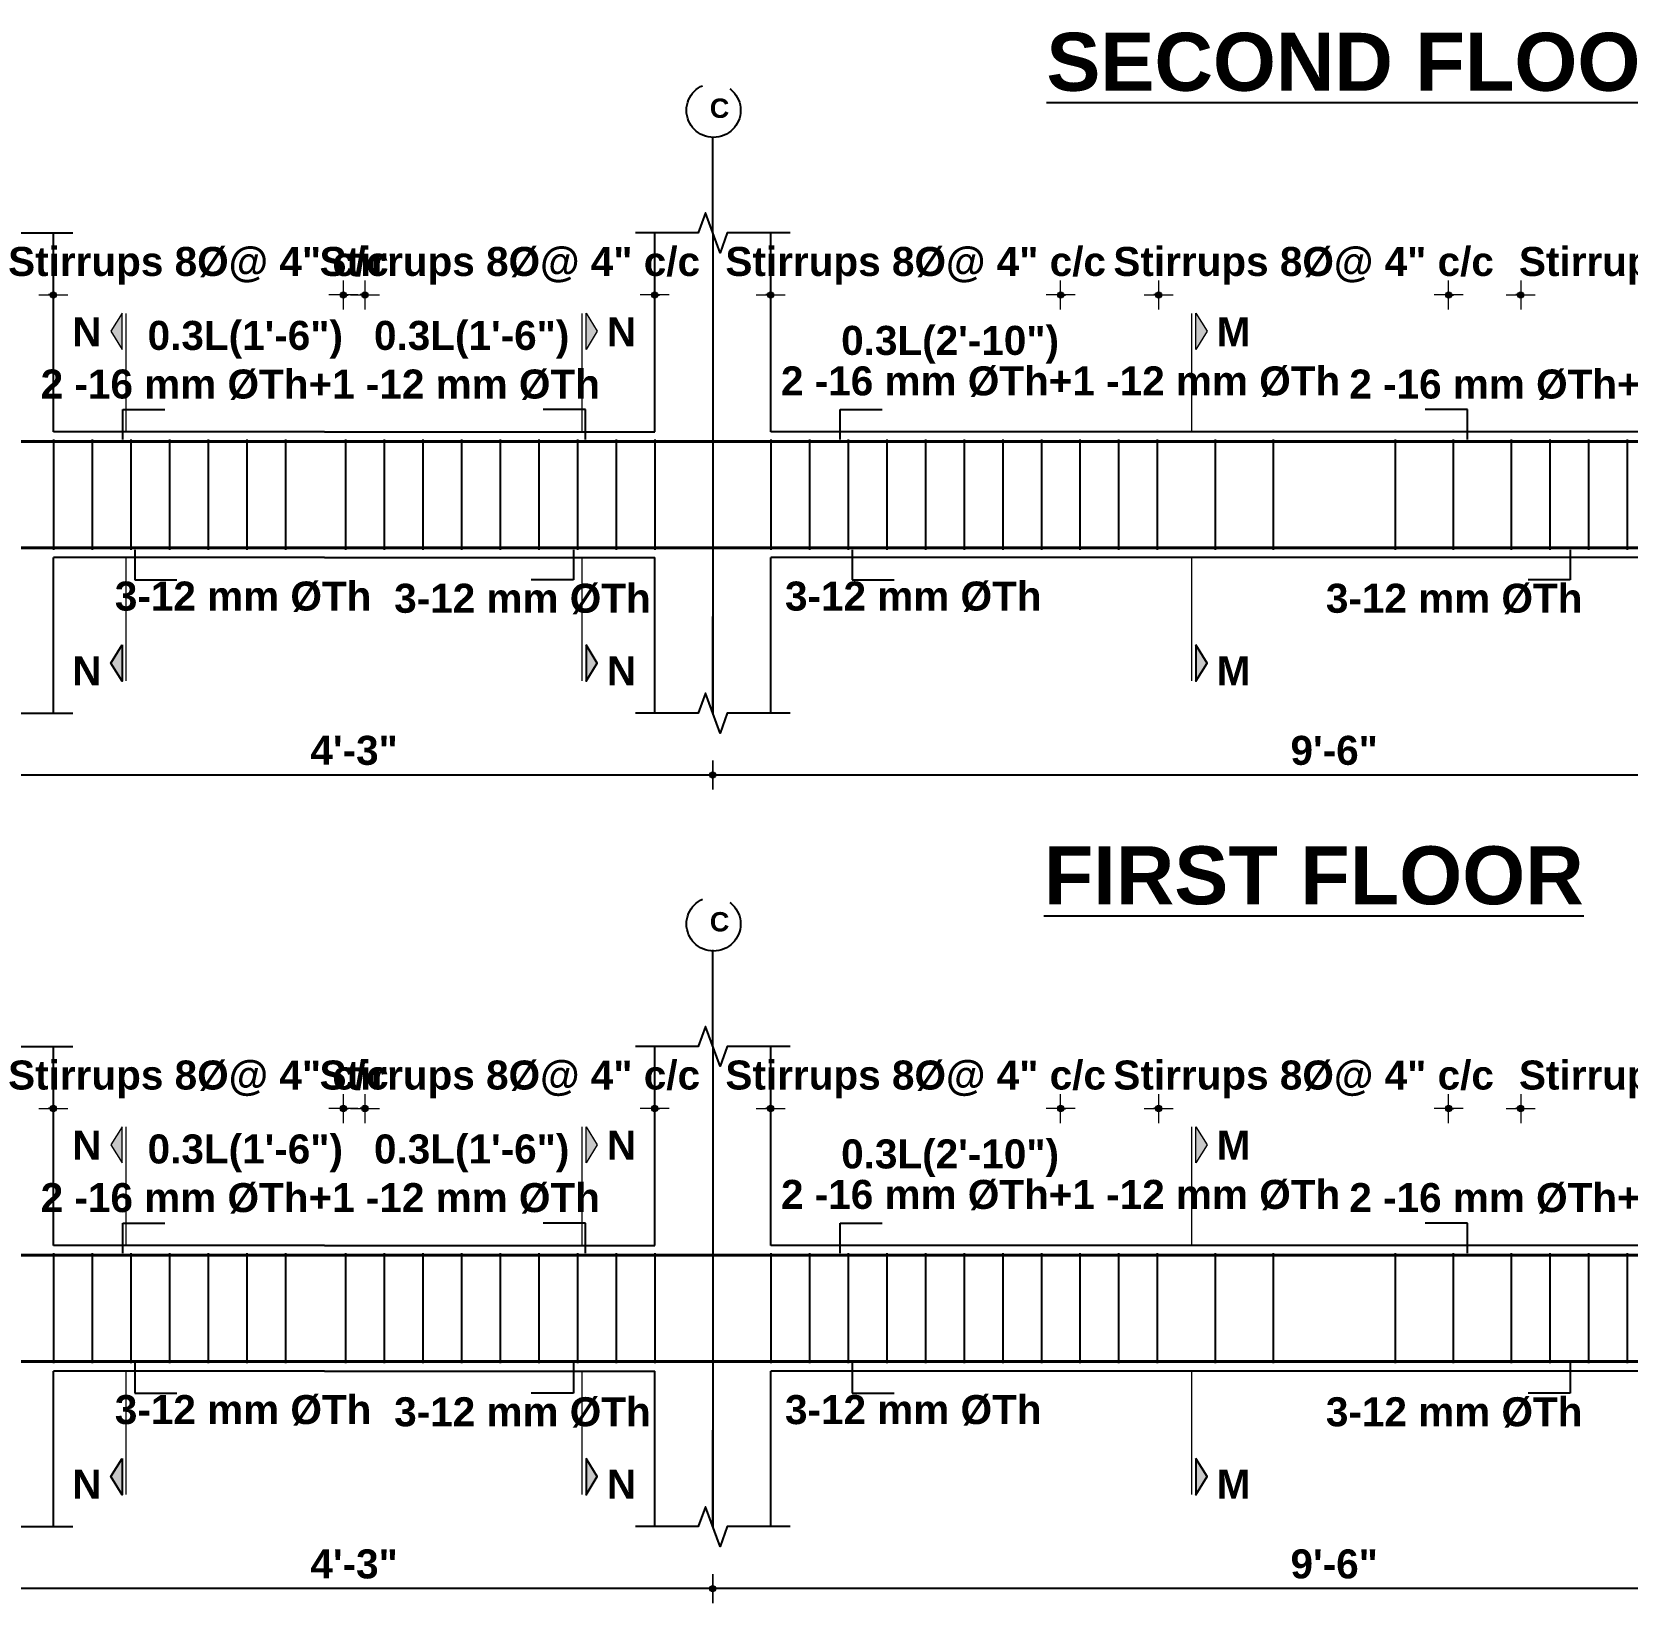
# Model space of a CAD drawing. Header units: inches. Extents: x -9998782 to 66725, y -6520505 to 8308.
# Drawn here: x -4996014.2 to -4995684.1, y -3257831.9 to -3257506.8 of the extents above; entities that cross this region are included whole.
import ezdxf
from ezdxf.enums import TextEntityAlignment as Align

# ---------------------------------------------------------------- set-up
doc = ezdxf.new("R2010")
doc.units = ezdxf.units.IN
doc.header["$LTSCALE"] = 2
doc.header["$MEASUREMENT"] = 0
doc.header["$PDMODE"] = 34
doc.linetypes.add('ACAD_ISO02W100', pattern=[15, 12, -3])
doc.layers.get('0').update_dxf_attribs({"linetype": 'CONTINUOUS'})
doc.layers.get('DEFPOINTS').update_dxf_attribs({"color": 141, "linetype": 'CONTINUOUS'})
for name, color, linetype, lineweight in [('BAR', 5, 'CONTINUOUS', 40), ('dimension', 160, 'CONTINUOUS', 15), ('HATCH1', 4, 'ACAD_ISO02W100', 13), ('TEXT', 181, 'CONTINUOUS', 25)]:
    doc.layers.add(name, color=color, linetype=linetype, lineweight=lineweight)
doc.layers.add('STIRRUP', color=10, linetype='CONTINUOUS')
doc.styles.add('1.8 str', font='times.ttf', dxfattribs={"width": 0.8, "height": 6})
doc.styles.add('STYLE1', font='arialbd.ttf')
doc.dimstyles.new('1.4', dxfattribs={"dimscale": 0, "dimtxt": 6, "dimasz": 0.5, "dimexe": 2, "dimexo": 9, "dimgap": 2, "dimtad": 1, "dimdec": 0, "dimlfac": 0.5, "dimzin": 3, "dimdsep": 46, "dimlunit": 4, "dimtxsty": '1.8 str', "dimblk": 'DIM', "dimcen": 3, "dimdle": 3, "dimse1": 1, "dimse2": 1, "dimclrd": 256, "dimclre": 256, "dimclrt": 7, "dimadec": 1, "dimazin": 2, "dimtfac": 1, "dimtdec": 0, "dimtix": 1, "dimtofl": 0, "dimtmove": 2, "dimatfit": 3, "dimldrblk": 'arrow', "dimfxl": 2, "dimfrac": 2, "dimtolj": 2, "dimtzin": 0, "dimarcsym": 0})

# ---------------------------------------------------------------- blocks, each defined once
blk = doc.blocks.new('DIM')
at = {"layer": 'dimension'}
h = blk.add_hatch(color=256, dxfattribs=at)
h.paths.add_polyline_path([(0, 1.28), (0, 0), (1.28, 0, 0.414214)])
h.paths.add_polyline_path([(1.28, 0), (0, 0), (0, -1.28, 0.414214)])
h.paths.add_polyline_path([(0, 0), (-1.28, 0, 0.414214), (0, -1.28)])
h.paths.add_polyline_path([(0, 1.28, 0.414214), (-1.28, 0), (0, 0)])
for p, q in [((-6, 0), (6, 0)), ((0, 6), (0, -6))]:
    blk.add_line(p, q, dxfattribs=at)
blk.add_circle((0, 0), 1.28, dxfattribs=at)
blk = doc.blocks.new('*D798')
at = {"layer": 'DEFPOINTS', "color": 0, "ltscale": 10}
for p in [(-4996009.78, -3257729.55), (-4996009.78, -3257743.09), (-4995949.78, -3257760.61)]:
    blk.add_point(p, dxfattribs=at)
at = {"layer": 'dimension', "lineweight": -2, "ltscale": 10}
for p, q in [((-4996010.28, -3257729.55), (-4996010.78, -3257729.55)), ((-4995949.28, -3257729.55), (-4995948.78, -3257729.55))]:
    blk.add_line(p, q, dxfattribs=at)
at = {"layer": 'dimension', "lineweight": -2, "ltscale": 10, "xscale": 0.5, "yscale": 0.5, "zscale": 0.5}
blk.add_blockref('DIM', (-4996009.78, -3257729.55), dxfattribs=at)
at = {"layer": 'dimension', "lineweight": -2, "ltscale": 10, "xscale": 0.5, "yscale": 0.5, "zscale": 0.5, "rotation": 180}
blk.add_blockref('DIM', (-4995949.78, -3257729.55), dxfattribs=at)
at = {"layer": 'dimension', "color": 7, "ltscale": 10, "insert": (-4995979.78, -3257723.53), "char_height": 6, "attachment_point": 5, "style": 'STYLE1'}
blk.add_mtext('\\A2;Stirrups 8%%C@ 4" c/c', dxfattribs=at)
blk = doc.blocks.new('arrow')
at = {"layer": 'dimension'}
blk.add_lwpolyline([(1.21, 0, 0, 2.1, 0), (-2.29, 0, 0, 0, 0), (1.21, 0, 0, 0, 0)], format="xyseb", dxfattribs=at)
blk = doc.blocks.new('*D791')
at = {"layer": 'DEFPOINTS', "color": 0, "ltscale": 10}
for p in [(-4995706.11, -3257729.55), (-4995628.11, -3257741.53), (-4995706.11, -3257746.09)]:
    blk.add_point(p, dxfattribs=at)
at = {"layer": 'dimension', "lineweight": -2, "ltscale": 10}
for p, q in [((-4995706.61, -3257729.55), (-4995707.11, -3257729.55)), ((-4995627.61, -3257729.55), (-4995627.11, -3257729.55))]:
    blk.add_line(p, q, dxfattribs=at)
at = {"layer": 'dimension', "lineweight": -2, "ltscale": 10, "xscale": 0.5, "yscale": 0.5, "zscale": 0.5}
blk.add_blockref('DIM', (-4995706.11, -3257729.55), dxfattribs=at)
at = {"layer": 'dimension', "lineweight": -2, "ltscale": 10, "xscale": 0.5, "yscale": 0.5, "zscale": 0.5, "rotation": 180}
blk.add_blockref('DIM', (-4995628.11, -3257729.55), dxfattribs=at)
at = {"layer": 'dimension', "color": 7, "ltscale": 10, "insert": (-4995667.11, -3257723.53), "char_height": 6, "attachment_point": 5, "style": 'STYLE1'}
blk.add_mtext('\\A2;Stirrups 8%%C@ 4" c/c', dxfattribs=at)
blk = doc.blocks.new('*D792')
at = {"layer": 'DEFPOINTS', "color": 0, "ltscale": 10}
for p in [(-4995885.33, -3257729.55), (-4995885.33, -3257743.09), (-4995945.33, -3257760.61)]:
    blk.add_point(p, dxfattribs=at)
at = {"layer": 'dimension', "lineweight": -2, "ltscale": 10}
for p, q in [((-4995945.83, -3257729.55), (-4995946.33, -3257729.55)), ((-4995884.83, -3257729.55), (-4995884.33, -3257729.55))]:
    blk.add_line(p, q, dxfattribs=at)
at = {"layer": 'dimension', "lineweight": -2, "ltscale": 10, "xscale": 0.5, "yscale": 0.5, "zscale": 0.5}
blk.add_blockref('DIM', (-4995945.33, -3257729.55), dxfattribs=at)
at = {"layer": 'dimension', "lineweight": -2, "ltscale": 10, "xscale": 0.5, "yscale": 0.5, "zscale": 0.5, "rotation": 180}
blk.add_blockref('DIM', (-4995885.33, -3257729.55), dxfattribs=at)
at = {"layer": 'dimension', "color": 7, "ltscale": 10, "insert": (-4995915.33, -3257723.53), "char_height": 6, "attachment_point": 5, "style": 'STYLE1'}
blk.add_mtext('\\A2;Stirrups 8%%C@ 4" c/c', dxfattribs=at)
blk = doc.blocks.new('*D793')
at = {"layer": 'DEFPOINTS', "color": 0, "ltscale": 10}
for p in [(-4995861.33, -3257729.55), (-4995861.33, -3257743.09), (-4995801.33, -3257760.61)]:
    blk.add_point(p, dxfattribs=at)
at = {"layer": 'dimension', "lineweight": -2, "ltscale": 10}
for p, q in [((-4995861.83, -3257729.55), (-4995862.33, -3257729.55)), ((-4995800.83, -3257729.55), (-4995800.33, -3257729.55))]:
    blk.add_line(p, q, dxfattribs=at)
at = {"layer": 'dimension', "lineweight": -2, "ltscale": 10, "xscale": 0.5, "yscale": 0.5, "zscale": 0.5}
blk.add_blockref('DIM', (-4995861.33, -3257729.55), dxfattribs=at)
at = {"layer": 'dimension', "lineweight": -2, "ltscale": 10, "xscale": 0.5, "yscale": 0.5, "zscale": 0.5, "rotation": 180}
blk.add_blockref('DIM', (-4995801.33, -3257729.55), dxfattribs=at)
at = {"layer": 'dimension', "color": 7, "ltscale": 10, "insert": (-4995831.33, -3257723.53), "char_height": 6, "attachment_point": 5, "style": 'STYLE1'}
blk.add_mtext('\\A2;Stirrups 8%%C@ 4" c/c', dxfattribs=at)
blk = doc.blocks.new('*D794')
at = {"layer": 'DEFPOINTS', "color": 0, "ltscale": 10}
for p in [(-4996021.78, -3257816.05), (-4995873.33, -3257816.05), (-4996021.78, -3257828.86)]:
    blk.add_point(p, dxfattribs=at)
at = {"layer": 'dimension', "lineweight": -2, "ltscale": 10}
blk.add_line((-4995873.83, -3257828.86), (-4996021.28, -3257828.86), dxfattribs=at)
at = {"layer": 'dimension', "lineweight": -2, "ltscale": 10, "xscale": 0.5, "yscale": 0.5, "zscale": 0.5, "rotation": 180}
blk.add_blockref('DIM', (-4996021.78, -3257828.86), dxfattribs=at)
at = {"layer": 'dimension', "lineweight": -2, "ltscale": 10, "xscale": 0.5, "yscale": 0.5, "zscale": 0.5}
blk.add_blockref('DIM', (-4995873.33, -3257828.86), dxfattribs=at)
at = {"layer": 'dimension', "color": 7, "ltscale": 10, "insert": (-4995947.55, -3257823.8), "char_height": 6, "attachment_point": 5, "style": 'STYLE1'}
blk.add_mtext('\\A2;4\'-3"', dxfattribs=at)
blk = doc.blocks.new('*D796')
at = {"layer": 'DEFPOINTS', "color": 0, "ltscale": 10}
for p in [(-4995873.33, -3257816.05), (-4995616.11, -3257816.05), (-4995873.33, -3257828.86)]:
    blk.add_point(p, dxfattribs=at)
at = {"layer": 'dimension', "lineweight": -2, "ltscale": 10}
blk.add_line((-4995616.61, -3257828.86), (-4995872.83, -3257828.86), dxfattribs=at)
at = {"layer": 'dimension', "lineweight": -2, "ltscale": 10, "xscale": 0.5, "yscale": 0.5, "zscale": 0.5, "rotation": 180}
blk.add_blockref('DIM', (-4995873.33, -3257828.86), dxfattribs=at)
at = {"layer": 'dimension', "lineweight": -2, "ltscale": 10, "xscale": 0.5, "yscale": 0.5, "zscale": 0.5}
blk.add_blockref('DIM', (-4995616.11, -3257828.86), dxfattribs=at)
at = {"layer": 'dimension', "color": 7, "ltscale": 10, "insert": (-4995744.72, -3257823.8), "char_height": 6, "attachment_point": 5, "style": 'STYLE1'}
blk.add_mtext('\\A2;9\'-6"', dxfattribs=at)
blk = doc.blocks.new('*D797')
at = {"layer": 'DEFPOINTS', "color": 0, "ltscale": 10}
for p in [(-4995721.05, -3257729.55), (-4995721.05, -3257743.09), (-4995781.05, -3257760.61)]:
    blk.add_point(p, dxfattribs=at)
at = {"layer": 'dimension', "lineweight": -2, "ltscale": 10}
for p, q in [((-4995781.55, -3257729.55), (-4995782.05, -3257729.55)), ((-4995720.55, -3257729.55), (-4995720.05, -3257729.55))]:
    blk.add_line(p, q, dxfattribs=at)
at = {"layer": 'dimension', "lineweight": -2, "ltscale": 10, "xscale": 0.5, "yscale": 0.5, "zscale": 0.5}
blk.add_blockref('DIM', (-4995781.05, -3257729.55), dxfattribs=at)
at = {"layer": 'dimension', "lineweight": -2, "ltscale": 10, "xscale": 0.5, "yscale": 0.5, "zscale": 0.5, "rotation": 180}
blk.add_blockref('DIM', (-4995721.05, -3257729.55), dxfattribs=at)
at = {"layer": 'dimension', "color": 7, "ltscale": 10, "insert": (-4995751.05, -3257723.53), "char_height": 6, "attachment_point": 5, "style": 'STYLE1'}
blk.add_mtext('\\A2;Stirrups 8%%C@ 4" c/c', dxfattribs=at)
blk = doc.blocks.new('*D809')
at = {"layer": 'DEFPOINTS', "color": 0, "ltscale": 10}
for p in [(-4996009.78, -3257561.26), (-4996009.78, -3257574.8), (-4995949.78, -3257592.32)]:
    blk.add_point(p, dxfattribs=at)
at = {"layer": 'dimension', "lineweight": -2, "ltscale": 10}
for p, q in [((-4996010.28, -3257561.26), (-4996010.78, -3257561.26)), ((-4995949.28, -3257561.26), (-4995948.78, -3257561.26))]:
    blk.add_line(p, q, dxfattribs=at)
at = {"layer": 'dimension', "lineweight": -2, "ltscale": 10, "xscale": 0.5, "yscale": 0.5, "zscale": 0.5}
blk.add_blockref('DIM', (-4996009.78, -3257561.26), dxfattribs=at)
at = {"layer": 'dimension', "lineweight": -2, "ltscale": 10, "xscale": 0.5, "yscale": 0.5, "zscale": 0.5, "rotation": 180}
blk.add_blockref('DIM', (-4995949.78, -3257561.26), dxfattribs=at)
at = {"layer": 'dimension', "color": 7, "ltscale": 10, "insert": (-4995979.78, -3257555.23), "char_height": 6, "attachment_point": 5, "style": 'STYLE1'}
blk.add_mtext('\\A2;Stirrups 8%%C@ 4" c/c', dxfattribs=at)
blk = doc.blocks.new('*D802')
at = {"layer": 'DEFPOINTS', "color": 0, "ltscale": 10}
for p in [(-4995706.11, -3257561.26), (-4995628.11, -3257573.24), (-4995706.11, -3257577.8)]:
    blk.add_point(p, dxfattribs=at)
at = {"layer": 'dimension', "lineweight": -2, "ltscale": 10}
for p, q in [((-4995706.61, -3257561.26), (-4995707.11, -3257561.26)), ((-4995627.61, -3257561.26), (-4995627.11, -3257561.26))]:
    blk.add_line(p, q, dxfattribs=at)
at = {"layer": 'dimension', "lineweight": -2, "ltscale": 10, "xscale": 0.5, "yscale": 0.5, "zscale": 0.5}
blk.add_blockref('DIM', (-4995706.11, -3257561.26), dxfattribs=at)
at = {"layer": 'dimension', "lineweight": -2, "ltscale": 10, "xscale": 0.5, "yscale": 0.5, "zscale": 0.5, "rotation": 180}
blk.add_blockref('DIM', (-4995628.11, -3257561.26), dxfattribs=at)
at = {"layer": 'dimension', "color": 7, "ltscale": 10, "insert": (-4995667.11, -3257555.23), "char_height": 6, "attachment_point": 5, "style": 'STYLE1'}
blk.add_mtext('\\A2;Stirrups 8%%C@ 4" c/c', dxfattribs=at)
blk = doc.blocks.new('*D803')
at = {"layer": 'DEFPOINTS', "color": 0, "ltscale": 10}
for p in [(-4995885.33, -3257561.26), (-4995885.33, -3257574.8), (-4995945.33, -3257592.32)]:
    blk.add_point(p, dxfattribs=at)
at = {"layer": 'dimension', "lineweight": -2, "ltscale": 10}
for p, q in [((-4995945.83, -3257561.26), (-4995946.33, -3257561.26)), ((-4995884.83, -3257561.26), (-4995884.33, -3257561.26))]:
    blk.add_line(p, q, dxfattribs=at)
at = {"layer": 'dimension', "lineweight": -2, "ltscale": 10, "xscale": 0.5, "yscale": 0.5, "zscale": 0.5}
blk.add_blockref('DIM', (-4995945.33, -3257561.26), dxfattribs=at)
at = {"layer": 'dimension', "lineweight": -2, "ltscale": 10, "xscale": 0.5, "yscale": 0.5, "zscale": 0.5, "rotation": 180}
blk.add_blockref('DIM', (-4995885.33, -3257561.26), dxfattribs=at)
at = {"layer": 'dimension', "color": 7, "ltscale": 10, "insert": (-4995915.33, -3257555.23), "char_height": 6, "attachment_point": 5, "style": 'STYLE1'}
blk.add_mtext('\\A2;Stirrups 8%%C@ 4" c/c', dxfattribs=at)
blk = doc.blocks.new('*D804')
at = {"layer": 'DEFPOINTS', "color": 0, "ltscale": 10}
for p in [(-4995861.33, -3257561.26), (-4995861.33, -3257574.8), (-4995801.33, -3257592.32)]:
    blk.add_point(p, dxfattribs=at)
at = {"layer": 'dimension', "lineweight": -2, "ltscale": 10}
for p, q in [((-4995861.83, -3257561.26), (-4995862.33, -3257561.26)), ((-4995800.83, -3257561.26), (-4995800.33, -3257561.26))]:
    blk.add_line(p, q, dxfattribs=at)
at = {"layer": 'dimension', "lineweight": -2, "ltscale": 10, "xscale": 0.5, "yscale": 0.5, "zscale": 0.5}
blk.add_blockref('DIM', (-4995861.33, -3257561.26), dxfattribs=at)
at = {"layer": 'dimension', "lineweight": -2, "ltscale": 10, "xscale": 0.5, "yscale": 0.5, "zscale": 0.5, "rotation": 180}
blk.add_blockref('DIM', (-4995801.33, -3257561.26), dxfattribs=at)
at = {"layer": 'dimension', "color": 7, "ltscale": 10, "insert": (-4995831.33, -3257555.23), "char_height": 6, "attachment_point": 5, "style": 'STYLE1'}
blk.add_mtext('\\A2;Stirrups 8%%C@ 4" c/c', dxfattribs=at)
blk = doc.blocks.new('*D805')
at = {"layer": 'DEFPOINTS', "color": 0, "ltscale": 10}
for p in [(-4996021.78, -3257647.76), (-4995873.33, -3257647.76), (-4996021.78, -3257660.57)]:
    blk.add_point(p, dxfattribs=at)
at = {"layer": 'dimension', "lineweight": -2, "ltscale": 10}
blk.add_line((-4995873.83, -3257660.57), (-4996021.28, -3257660.57), dxfattribs=at)
at = {"layer": 'dimension', "lineweight": -2, "ltscale": 10, "xscale": 0.5, "yscale": 0.5, "zscale": 0.5, "rotation": 180}
blk.add_blockref('DIM', (-4996021.78, -3257660.57), dxfattribs=at)
at = {"layer": 'dimension', "lineweight": -2, "ltscale": 10, "xscale": 0.5, "yscale": 0.5, "zscale": 0.5}
blk.add_blockref('DIM', (-4995873.33, -3257660.57), dxfattribs=at)
at = {"layer": 'dimension', "color": 7, "ltscale": 10, "insert": (-4995947.55, -3257655.5), "char_height": 6, "attachment_point": 5, "style": 'STYLE1'}
blk.add_mtext('\\A2;4\'-3"', dxfattribs=at)
blk = doc.blocks.new('*D807')
at = {"layer": 'DEFPOINTS', "color": 0, "ltscale": 10}
for p in [(-4995873.33, -3257647.76), (-4995616.11, -3257647.76), (-4995873.33, -3257660.57)]:
    blk.add_point(p, dxfattribs=at)
at = {"layer": 'dimension', "lineweight": -2, "ltscale": 10}
blk.add_line((-4995616.61, -3257660.57), (-4995872.83, -3257660.57), dxfattribs=at)
at = {"layer": 'dimension', "lineweight": -2, "ltscale": 10, "xscale": 0.5, "yscale": 0.5, "zscale": 0.5, "rotation": 180}
blk.add_blockref('DIM', (-4995873.33, -3257660.57), dxfattribs=at)
at = {"layer": 'dimension', "lineweight": -2, "ltscale": 10, "xscale": 0.5, "yscale": 0.5, "zscale": 0.5}
blk.add_blockref('DIM', (-4995616.11, -3257660.57), dxfattribs=at)
at = {"layer": 'dimension', "color": 7, "ltscale": 10, "insert": (-4995744.72, -3257655.5), "char_height": 6, "attachment_point": 5, "style": 'STYLE1'}
blk.add_mtext('\\A2;9\'-6"', dxfattribs=at)
blk = doc.blocks.new('*D808')
at = {"layer": 'DEFPOINTS', "color": 0, "ltscale": 10}
for p in [(-4995721.05, -3257561.26), (-4995721.05, -3257574.8), (-4995781.05, -3257592.32)]:
    blk.add_point(p, dxfattribs=at)
at = {"layer": 'dimension', "lineweight": -2, "ltscale": 10}
for p, q in [((-4995781.55, -3257561.26), (-4995782.05, -3257561.26)), ((-4995720.55, -3257561.26), (-4995720.05, -3257561.26))]:
    blk.add_line(p, q, dxfattribs=at)
at = {"layer": 'dimension', "lineweight": -2, "ltscale": 10, "xscale": 0.5, "yscale": 0.5, "zscale": 0.5}
blk.add_blockref('DIM', (-4995781.05, -3257561.26), dxfattribs=at)
at = {"layer": 'dimension', "lineweight": -2, "ltscale": 10, "xscale": 0.5, "yscale": 0.5, "zscale": 0.5, "rotation": 180}
blk.add_blockref('DIM', (-4995721.05, -3257561.26), dxfattribs=at)
at = {"layer": 'dimension', "color": 7, "ltscale": 10, "insert": (-4995751.05, -3257555.23), "char_height": 6, "attachment_point": 5, "style": 'STYLE1'}
blk.add_mtext('\\A2;Stirrups 8%%C@ 4" c/c', dxfattribs=at)

msp = doc.modelspace()

# ---------------------------------------------------------------- hatches: boundary and pattern name
at = {"layer": 'TEXT', "ltscale": 10}
for points in [[(-4995995.57, -3257565.02), (-4995995.57, -3257572.52), (-4995997.88, -3257568.77)], [(-4995899.53, -3257565.02), (-4995899.53, -3257572.52), (-4995897.22, -3257568.77)], [(-4995773.34, -3257565.02), (-4995773.34, -3257572.52), (-4995771.03, -3257568.77)], [(-4995995.57, -3257641.16), (-4995995.57, -3257633.66), (-4995997.88, -3257637.41)], [(-4995899.53, -3257641.16), (-4995899.53, -3257633.66), (-4995897.22, -3257637.41)], [(-4995773.34, -3257641.16), (-4995773.34, -3257633.66), (-4995771.03, -3257637.41)], [(-4995995.57, -3257733.31), (-4995995.57, -3257740.81), (-4995997.88, -3257737.06)], [(-4995899.53, -3257733.31), (-4995899.53, -3257740.81), (-4995897.22, -3257737.06)], [(-4995773.34, -3257733.31), (-4995773.34, -3257740.81), (-4995771.03, -3257737.06)], [(-4995995.57, -3257809.45), (-4995995.57, -3257801.95), (-4995997.88, -3257805.7)], [(-4995899.53, -3257809.45), (-4995899.53, -3257801.95), (-4995897.22, -3257805.7)], [(-4995773.34, -3257809.45), (-4995773.34, -3257801.95), (-4995771.03, -3257805.7)]]:
    msp.add_hatch(color=256, dxfattribs=at).paths.add_polyline_path(points)

# ---------------------------------------------------------------- linework, layer by layer
for p, q in [((-4995873.33, -3257548.4), (-4995873.33, -3257528.45)), ((-4995873.33, -3257548.4), (-4995873.33, -3257647.76)), ((-4995873.33, -3257647.76), (-4995873.33, -3257627.8)), ((-4995873.33, -3257716.69), (-4995873.33, -3257696.74)), ((-4995873.33, -3257716.69), (-4995873.33, -3257816.05)), ((-4995873.33, -3257816.05), (-4995873.33, -3257796.1))]:
    msp.add_line(p, q)
at = {"ltscale": 10}
for p, q in [((-4996009.78, -3257589.57), (-4996009.78, -3257548.4)), ((-4995885.33, -3257589.57), (-4995885.33, -3257548.4)), ((-4995861.33, -3257589.57), (-4995861.33, -3257548.4)), ((-4995953.68, -3257589.57), (-4996009.78, -3257589.57)), ((-4995953.68, -3257589.57), (-4995885.33, -3257589.57)), ((-4995717.15, -3257589.57), (-4995861.33, -3257589.57)), ((-4995628.11, -3257589.57), (-4995742.11, -3257589.57)), ((-4995953.68, -3257615.57), (-4996009.78, -3257615.57)), ((-4996009.78, -3257647.76), (-4996009.78, -3257615.57)), ((-4995953.68, -3257615.57), (-4995885.33, -3257615.57)), ((-4995885.33, -3257647.76), (-4995885.33, -3257615.57)), ((-4995715.25, -3257615.57), (-4995861.33, -3257615.57)), ((-4995861.33, -3257647.76), (-4995861.33, -3257615.57)), ((-4995628.11, -3257615.57), (-4995742.11, -3257615.57)), ((-4996009.78, -3257757.86), (-4996009.78, -3257716.69)), ((-4995885.33, -3257757.86), (-4995885.33, -3257716.69)), ((-4995861.33, -3257757.86), (-4995861.33, -3257716.69)), ((-4995953.68, -3257757.86), (-4996009.78, -3257757.86)), ((-4995953.68, -3257757.86), (-4995885.33, -3257757.86)), ((-4995717.15, -3257757.86), (-4995861.33, -3257757.86)), ((-4995628.11, -3257757.86), (-4995742.11, -3257757.86)), ((-4995953.68, -3257783.86), (-4996009.78, -3257783.86)), ((-4996009.78, -3257816.05), (-4996009.78, -3257783.86)), ((-4995953.68, -3257783.86), (-4995885.33, -3257783.86)), ((-4995885.33, -3257816.05), (-4995885.33, -3257783.86)), ((-4995715.25, -3257783.86), (-4995861.33, -3257783.86)), ((-4995861.33, -3257816.05), (-4995861.33, -3257783.86)), ((-4995628.11, -3257783.86), (-4995742.11, -3257783.86))]:
    msp.add_line(p, q, dxfattribs=at)
at = {"linetype": 'Continuous', "ltscale": 10}
for points in [[(-4996037.78, -3257548.4), (-4996024.78, -3257548.4), (-4996023.28, -3257552.52), (-4996020.28, -3257544.28), (-4996018.78, -3257548.4), (-4996005.78, -3257548.4)], [(-4995857.33, -3257548.4), (-4995870.33, -3257548.4), (-4995871.83, -3257552.52), (-4995874.83, -3257544.28), (-4995876.33, -3257548.4), (-4995889.33, -3257548.4)], [(-4996037.78, -3257647.76), (-4996024.78, -3257647.76), (-4996023.28, -3257651.88), (-4996020.28, -3257643.64), (-4996018.78, -3257647.76), (-4996005.78, -3257647.76)], [(-4995857.33, -3257647.76), (-4995870.33, -3257647.76), (-4995871.83, -3257651.88), (-4995874.83, -3257643.64), (-4995876.33, -3257647.76), (-4995889.33, -3257647.76)], [(-4996037.78, -3257716.69), (-4996024.78, -3257716.69), (-4996023.28, -3257720.81), (-4996020.28, -3257712.57), (-4996018.78, -3257716.69), (-4996005.78, -3257716.69)], [(-4995857.33, -3257716.69), (-4995870.33, -3257716.69), (-4995871.83, -3257720.81), (-4995874.83, -3257712.57), (-4995876.33, -3257716.69), (-4995889.33, -3257716.69)], [(-4996037.78, -3257816.05), (-4996024.78, -3257816.05), (-4996023.28, -3257820.17), (-4996020.28, -3257811.93), (-4996018.78, -3257816.05), (-4996005.78, -3257816.05)], [(-4995857.33, -3257816.05), (-4995870.33, -3257816.05), (-4995871.83, -3257820.17), (-4995874.83, -3257811.93), (-4995876.33, -3257816.05), (-4995889.33, -3257816.05)]]:
    msp.add_lwpolyline(points, dxfattribs=at)
at = {"layer": 'BAR', "ltscale": 10}
for p, q in [((-4996021.78, -3257591.57), (-4995953.68, -3257591.57)), ((-4995873.33, -3257591.57), (-4995953.68, -3257591.57)), ((-4995873.33, -3257591.57), (-4995732.11, -3257591.57)), ((-4996021.78, -3257613.57), (-4995953.68, -3257613.57)), ((-4995873.33, -3257613.57), (-4995953.68, -3257613.57)), ((-4995873.33, -3257613.57), (-4995732.11, -3257613.57)), ((-4996021.78, -3257759.86), (-4995953.68, -3257759.86)), ((-4995873.33, -3257759.86), (-4995953.68, -3257759.86)), ((-4995873.33, -3257759.86), (-4995732.11, -3257759.86)), ((-4996021.78, -3257781.86), (-4995953.68, -3257781.86)), ((-4995873.33, -3257781.86), (-4995953.68, -3257781.86)), ((-4995873.33, -3257781.86), (-4995732.11, -3257781.86))]:
    msp.add_line(p, q, dxfattribs=at)
for points in [[(-4995616.11, -3257591.57), (-4995742.11, -3257591.57)], [(-4995742.11, -3257613.57), (-4995616.11, -3257613.57)], [(-4995616.11, -3257759.86), (-4995742.11, -3257759.86)], [(-4995742.11, -3257781.86), (-4995616.11, -3257781.86)]]:
    msp.add_lwpolyline(points, dxfattribs=at)
at = {"layer": 'dimension', "ltscale": 10}
for p, q in [((-4995994.72, -3257589.57), (-4995994.72, -3257565.07)), ((-4995900.39, -3257589.57), (-4995900.39, -3257565.07)), ((-4995774.2, -3257589.57), (-4995774.2, -3257565.07)), ((-4995994.72, -3257641.11), (-4995994.72, -3257615.57)), ((-4995900.39, -3257641.11), (-4995900.39, -3257615.57)), ((-4995774.2, -3257641.11), (-4995774.2, -3257615.57)), ((-4995994.72, -3257757.86), (-4995994.72, -3257733.36)), ((-4995900.39, -3257757.86), (-4995900.39, -3257733.36)), ((-4995774.2, -3257757.86), (-4995774.2, -3257733.36)), ((-4995994.72, -3257809.4), (-4995994.72, -3257783.86)), ((-4995900.39, -3257809.4), (-4995900.39, -3257783.86)), ((-4995774.2, -3257809.4), (-4995774.2, -3257783.86))]:
    msp.add_line(p, q, dxfattribs=at)
for points in [[(-4995995.57, -3257572.52), (-4995995.57, -3257565.02), (-4995997.88, -3257568.77), (-4995995.57, -3257572.52)], [(-4995899.53, -3257572.52), (-4995899.53, -3257565.02), (-4995897.22, -3257568.77), (-4995899.53, -3257572.52)], [(-4995773.34, -3257572.52), (-4995773.34, -3257565.02), (-4995771.03, -3257568.77), (-4995773.34, -3257572.52)], [(-4995995.57, -3257740.81), (-4995995.57, -3257733.31), (-4995997.88, -3257737.06), (-4995995.57, -3257740.81)], [(-4995899.53, -3257740.81), (-4995899.53, -3257733.31), (-4995897.22, -3257737.06), (-4995899.53, -3257740.81)], [(-4995773.34, -3257740.81), (-4995773.34, -3257733.31), (-4995771.03, -3257737.06), (-4995773.34, -3257740.81)]]:
    msp.add_lwpolyline(points, dxfattribs=at)
at = {"layer": 'HATCH1', "lineweight": 25}
for centre in [(-4995873.17, -3257523.07), (-4995873.17, -3257691.37)]:
    msp.add_circle(centre, 5.6, dxfattribs=at)
at = {"layer": 'STIRRUP'}
for p, q in [((-4996009.78, -3257591.17), (-4996009.78, -3257613.97)), ((-4996001.78, -3257591.17), (-4996001.78, -3257613.97)), ((-4995993.78, -3257591.17), (-4995993.78, -3257613.97)), ((-4995985.78, -3257591.17), (-4995985.78, -3257613.97)), ((-4995977.78, -3257591.17), (-4995977.78, -3257613.97)), ((-4995969.78, -3257591.17), (-4995969.78, -3257613.97)), ((-4995961.78, -3257591.17), (-4995961.78, -3257613.97)), ((-4995949.33, -3257591.17), (-4995949.33, -3257613.97)), ((-4995941.33, -3257591.17), (-4995941.33, -3257613.97)), ((-4995933.33, -3257591.17), (-4995933.33, -3257613.97)), ((-4995925.33, -3257591.17), (-4995925.33, -3257613.97)), ((-4995917.33, -3257591.17), (-4995917.33, -3257613.97)), ((-4995909.33, -3257591.17), (-4995909.33, -3257613.97)), ((-4995901.33, -3257591.17), (-4995901.33, -3257613.97)), ((-4995893.33, -3257591.17), (-4995893.33, -3257613.97)), ((-4995885.33, -3257591.17), (-4995885.33, -3257613.97)), ((-4995861.33, -3257591.17), (-4995861.33, -3257613.97)), ((-4995853.33, -3257591.17), (-4995853.33, -3257613.97)), ((-4995845.33, -3257591.17), (-4995845.33, -3257613.97)), ((-4995837.33, -3257591.17), (-4995837.33, -3257613.97)), ((-4995829.33, -3257591.17), (-4995829.33, -3257613.97)), ((-4995821.33, -3257591.17), (-4995821.33, -3257613.97)), ((-4995813.33, -3257591.17), (-4995813.33, -3257613.97)), ((-4995805.33, -3257591.17), (-4995805.33, -3257613.97)), ((-4995797.33, -3257591.17), (-4995797.33, -3257613.97)), ((-4995789.33, -3257591.17), (-4995789.33, -3257613.97)), ((-4995781.33, -3257591.17), (-4995781.33, -3257613.97)), ((-4995769.33, -3257591.17), (-4995769.33, -3257613.97)), ((-4995757.33, -3257591.17), (-4995757.33, -3257613.97)), ((-4995732.11, -3257591.17), (-4995732.11, -3257613.97)), ((-4995720.11, -3257591.17), (-4995720.11, -3257613.97)), ((-4995708.11, -3257591.17), (-4995708.11, -3257613.97)), ((-4995700.11, -3257591.17), (-4995700.11, -3257613.97)), ((-4995692.11, -3257591.17), (-4995692.11, -3257613.97)), ((-4995684.11, -3257591.17), (-4995684.11, -3257613.97)), ((-4996009.78, -3257759.46), (-4996009.78, -3257782.26)), ((-4996001.78, -3257759.46), (-4996001.78, -3257782.26)), ((-4995993.78, -3257759.46), (-4995993.78, -3257782.26)), ((-4995985.78, -3257759.46), (-4995985.78, -3257782.26)), ((-4995977.78, -3257759.46), (-4995977.78, -3257782.26)), ((-4995969.78, -3257759.46), (-4995969.78, -3257782.26)), ((-4995961.78, -3257759.46), (-4995961.78, -3257782.26)), ((-4995949.33, -3257759.46), (-4995949.33, -3257782.26)), ((-4995941.33, -3257759.46), (-4995941.33, -3257782.26)), ((-4995933.33, -3257759.46), (-4995933.33, -3257782.26)), ((-4995925.33, -3257759.46), (-4995925.33, -3257782.26)), ((-4995917.33, -3257759.46), (-4995917.33, -3257782.26)), ((-4995909.33, -3257759.46), (-4995909.33, -3257782.26)), ((-4995901.33, -3257759.46), (-4995901.33, -3257782.26)), ((-4995893.33, -3257759.46), (-4995893.33, -3257782.26)), ((-4995885.33, -3257759.46), (-4995885.33, -3257782.26)), ((-4995861.33, -3257759.46), (-4995861.33, -3257782.26)), ((-4995853.33, -3257759.46), (-4995853.33, -3257782.26)), ((-4995845.33, -3257759.46), (-4995845.33, -3257782.26)), ((-4995837.33, -3257759.46), (-4995837.33, -3257782.26)), ((-4995829.33, -3257759.46), (-4995829.33, -3257782.26)), ((-4995821.33, -3257759.46), (-4995821.33, -3257782.26)), ((-4995813.33, -3257759.46), (-4995813.33, -3257782.26)), ((-4995805.33, -3257759.46), (-4995805.33, -3257782.26)), ((-4995797.33, -3257759.46), (-4995797.33, -3257782.26)), ((-4995789.33, -3257759.46), (-4995789.33, -3257782.26)), ((-4995781.33, -3257759.46), (-4995781.33, -3257782.26)), ((-4995769.33, -3257759.46), (-4995769.33, -3257782.26)), ((-4995757.33, -3257759.46), (-4995757.33, -3257782.26)), ((-4995732.11, -3257759.46), (-4995732.11, -3257782.26)), ((-4995720.11, -3257759.46), (-4995720.11, -3257782.26)), ((-4995708.11, -3257759.46), (-4995708.11, -3257782.26)), ((-4995700.11, -3257759.46), (-4995700.11, -3257782.26)), ((-4995692.11, -3257759.46), (-4995692.11, -3257782.26)), ((-4995684.11, -3257759.46), (-4995684.11, -3257782.26))]:
    msp.add_line(p, q, dxfattribs=at)
at = {"layer": 'TEXT', "ltscale": 10}
for points in [[(-4995995.57, -3257633.66), (-4995995.57, -3257641.16), (-4995997.88, -3257637.41), (-4995995.57, -3257633.66)], [(-4995899.53, -3257633.66), (-4995899.53, -3257641.16), (-4995897.22, -3257637.41), (-4995899.53, -3257633.66)], [(-4995773.34, -3257633.66), (-4995773.34, -3257641.16), (-4995771.03, -3257637.41), (-4995773.34, -3257633.66)], [(-4995995.57, -3257801.95), (-4995995.57, -3257809.45), (-4995997.88, -3257805.7), (-4995995.57, -3257801.95)], [(-4995899.53, -3257801.95), (-4995899.53, -3257809.45), (-4995897.22, -3257805.7), (-4995899.53, -3257801.95)], [(-4995773.34, -3257801.95), (-4995773.34, -3257809.45), (-4995771.03, -3257805.7), (-4995773.34, -3257801.95)]]:
    msp.add_lwpolyline(points, dxfattribs=at)

# ---------------------------------------------------------------- texts
at = {"layer": 'HATCH1', "lineweight": 25, "style": 'STYLE1'}
for p in [(-4995873.94, -3257524.62), (-4995873.94, -3257692.92)]:
    msp.add_text('C', height=4, dxfattribs=at).set_placement(p)
at = {"layer": 'TEXT', "style": 'STYLE1'}
for s, p in [('%%USECOND FLOOR', (-4995736.77, -3257513.02)), ('%%UFIRST FLOOR', (-4995748.95, -3257681.31))]:
    msp.add_text(s, height=12, dxfattribs=at).set_placement(p, align=Align.MIDDLE_CENTER)
at = {"layer": 'TEXT', "ltscale": 10, "style": 'STYLE1'}
for s, p in [('N', (-4996005.88, -3257571.86)), ('N', (-4995895.23, -3257571.86)), ('M', (-4995769.04, -3257571.86)), ('2 -16 mm %%CTh+1 -12 mm %%CTh', (-4996012.42, -3257582.68)), ('2 -16 mm %%CTh+1 -12 mm %%CTh', (-4995859.21, -3257582.03)), ('2 -16 mm %%CTh+1 -12 mm %%CTh', (-4995741.6, -3257582.68)), ('3-12 mm %%CTh ', (-4995997.07, -3257626.54)), ('3-12 mm %%CTh ', (-4995939.26, -3257626.99)), ('3-12 mm %%CTh ', (-4995858.38, -3257626.54)), ('3-12 mm %%CTh ', (-4995746.44, -3257626.99)), ('N', (-4996005.88, -3257641.98)), ('N', (-4995895.23, -3257641.98)), ('M', (-4995769.04, -3257641.98)), ('N', (-4996005.88, -3257740.15)), ('N', (-4995895.23, -3257740.15)), ('M', (-4995769.04, -3257740.15)), ('2 -16 mm %%CTh+1 -12 mm %%CTh', (-4996012.42, -3257750.98)), ('2 -16 mm %%CTh+1 -12 mm %%CTh', (-4995859.21, -3257750.32)), ('2 -16 mm %%CTh+1 -12 mm %%CTh', (-4995741.6, -3257750.98)), ('3-12 mm %%CTh ', (-4995997.07, -3257794.83)), ('3-12 mm %%CTh ', (-4995939.26, -3257795.28)), ('3-12 mm %%CTh ', (-4995858.38, -3257794.83)), ('3-12 mm %%CTh ', (-4995746.44, -3257795.28)), ('N', (-4996005.88, -3257810.28)), ('N', (-4995895.23, -3257810.28)), ('M', (-4995769.04, -3257810.28))]:
    msp.add_text(s, height=6, dxfattribs=at).set_placement(p)
at = {"layer": 'TEXT', "style": 'STYLE1'}
for s, p in [('0.3L(1\'-6")', (-4995990.29, -3257572.62)), ('0.3L(1\'-6")', (-4995943.44, -3257572.62)), ('0.3L(2\'-10")', (-4995846.76, -3257573.65)), ('0.3L(1\'-6")', (-4995990.29, -3257740.92)), ('0.3L(1\'-6")', (-4995943.44, -3257740.92)), ('0.3L(2\'-10")', (-4995846.76, -3257741.94))]:
    msp.add_text(s, height=6, dxfattribs=at).set_placement(p)

# ---------------------------------------------------------------- dimensions: what is measured, and where the dimension line sits
at = {"layer": 'dimension', "ltscale": 10}
for base, p1, p2, text, picture, middle in [((-4996009.78, -3257561.26), (-4995949.78, -3257592.32), (-4996009.78, -3257574.8), 'Stirrups 8%%C@ 4" c/c', '*D809', (-4995979.78, -3257555.23)), ((-4995861.33, -3257561.26), (-4995801.33, -3257592.32), (-4995861.33, -3257574.8), 'Stirrups 8%%C@ 4" c/c', '*D804', (-4995831.33, -3257555.23)), ((-4995706.11, -3257561.26), (-4995628.11, -3257573.24), (-4995706.11, -3257577.8), 'Stirrups 8%%C@ 4" c/c', '*D802', (-4995667.11, -3257555.23)), ((-4996021.78, -3257660.57), (-4995873.33, -3257647.76), (-4996021.78, -3257647.76), '4\'-3"', '*D805', (-4995947.55, -3257655.5)), ((-4995873.33, -3257660.57), (-4995616.11, -3257647.76), (-4995873.33, -3257647.76), '9\'-6"', '*D807', (-4995744.72, -3257655.5)), ((-4996009.78, -3257729.55), (-4995949.78, -3257760.61), (-4996009.78, -3257743.09), 'Stirrups 8%%C@ 4" c/c', '*D798', (-4995979.78, -3257723.53)), ((-4995861.33, -3257729.55), (-4995801.33, -3257760.61), (-4995861.33, -3257743.09), 'Stirrups 8%%C@ 4" c/c', '*D793', (-4995831.33, -3257723.53)), ((-4995706.11, -3257729.55), (-4995628.11, -3257741.53), (-4995706.11, -3257746.09), 'Stirrups 8%%C@ 4" c/c', '*D791', (-4995667.11, -3257723.53)), ((-4996021.78, -3257828.86), (-4995873.33, -3257816.05), (-4996021.78, -3257816.05), '4\'-3"', '*D794', (-4995947.55, -3257823.8)), ((-4995873.33, -3257828.86), (-4995616.11, -3257816.05), (-4995873.33, -3257816.05), '9\'-6"', '*D796', (-4995744.72, -3257823.8))]:
    dim = msp.add_linear_dim(base=base, p1=p1, p2=p2, angle=180, text=text, dimstyle='1.4', override={"dimscale": 1, "dimtxsty": 'STYLE1'}, dxfattribs=at)
    dim.commit()
    dim.dimension.update_dxf_attribs({"geometry": picture, "text_midpoint": middle})
for base, p1, p2, picture, middle in [((-4995885.33, -3257561.26), (-4995945.33, -3257592.32), (-4995885.33, -3257574.8), '*D803', (-4995915.33, -3257555.23)), ((-4995721.05, -3257561.26), (-4995781.05, -3257592.32), (-4995721.05, -3257574.8), '*D808', (-4995751.05, -3257555.23)), ((-4995885.33, -3257729.55), (-4995945.33, -3257760.61), (-4995885.33, -3257743.09), '*D792', (-4995915.33, -3257723.53)), ((-4995721.05, -3257729.55), (-4995781.05, -3257760.61), (-4995721.05, -3257743.09), '*D797', (-4995751.05, -3257723.53))]:
    dim = msp.add_linear_dim(base=base, p1=p1, p2=p2, text='Stirrups 8%%C@ 4" c/c', dimstyle='1.4', override={"dimscale": 1, "dimtxsty": 'STYLE1'}, dxfattribs=at)
    dim.commit()
    dim.dimension.update_dxf_attribs({"geometry": picture, "text_midpoint": middle})

# ---------------------------------------------------------------- leaders
for points in [[(-4995995.42, -3257591.17), (-4995995.42, -3257584.96), (-4995986.7, -3257584.96)], [(-4995899.69, -3257591.17), (-4995899.69, -3257584.96), (-4995908.41, -3257584.96)], [(-4995846.98, -3257591.17), (-4995846.98, -3257584.96), (-4995838.26, -3257584.96)], [(-4995717.15, -3257591.17), (-4995717.15, -3257584.96), (-4995725.87, -3257584.96)], [(-4995992.94, -3257613.97), (-4995992.94, -3257620.17), (-4995984.22, -3257620.17)], [(-4995902.17, -3257613.97), (-4995902.17, -3257620.17), (-4995910.89, -3257620.17)], [(-4995844.49, -3257613.97), (-4995844.49, -3257620.17), (-4995835.77, -3257620.17)], [(-4995695.88, -3257613.97), (-4995695.88, -3257620.17), (-4995704.6, -3257620.17)], [(-4995995.42, -3257759.46), (-4995995.42, -3257753.25), (-4995986.7, -3257753.25)], [(-4995899.69, -3257759.46), (-4995899.69, -3257753.25), (-4995908.41, -3257753.25)], [(-4995846.98, -3257759.46), (-4995846.98, -3257753.25), (-4995838.26, -3257753.25)], [(-4995717.15, -3257759.46), (-4995717.15, -3257753.25), (-4995725.87, -3257753.25)], [(-4995992.94, -3257782.26), (-4995992.94, -3257788.47), (-4995984.22, -3257788.47)], [(-4995902.17, -3257782.26), (-4995902.17, -3257788.47), (-4995910.89, -3257788.47)], [(-4995844.49, -3257782.26), (-4995844.49, -3257788.47), (-4995835.77, -3257788.47)], [(-4995695.88, -3257782.26), (-4995695.88, -3257788.47), (-4995704.6, -3257788.47)]]:
    msp.add_leader(points, dimstyle='1.4', override={"dimscale": 1, "dimtxsty": 'STYLE1'}, dxfattribs=at)

doc.saveas('drawing.dxf')
